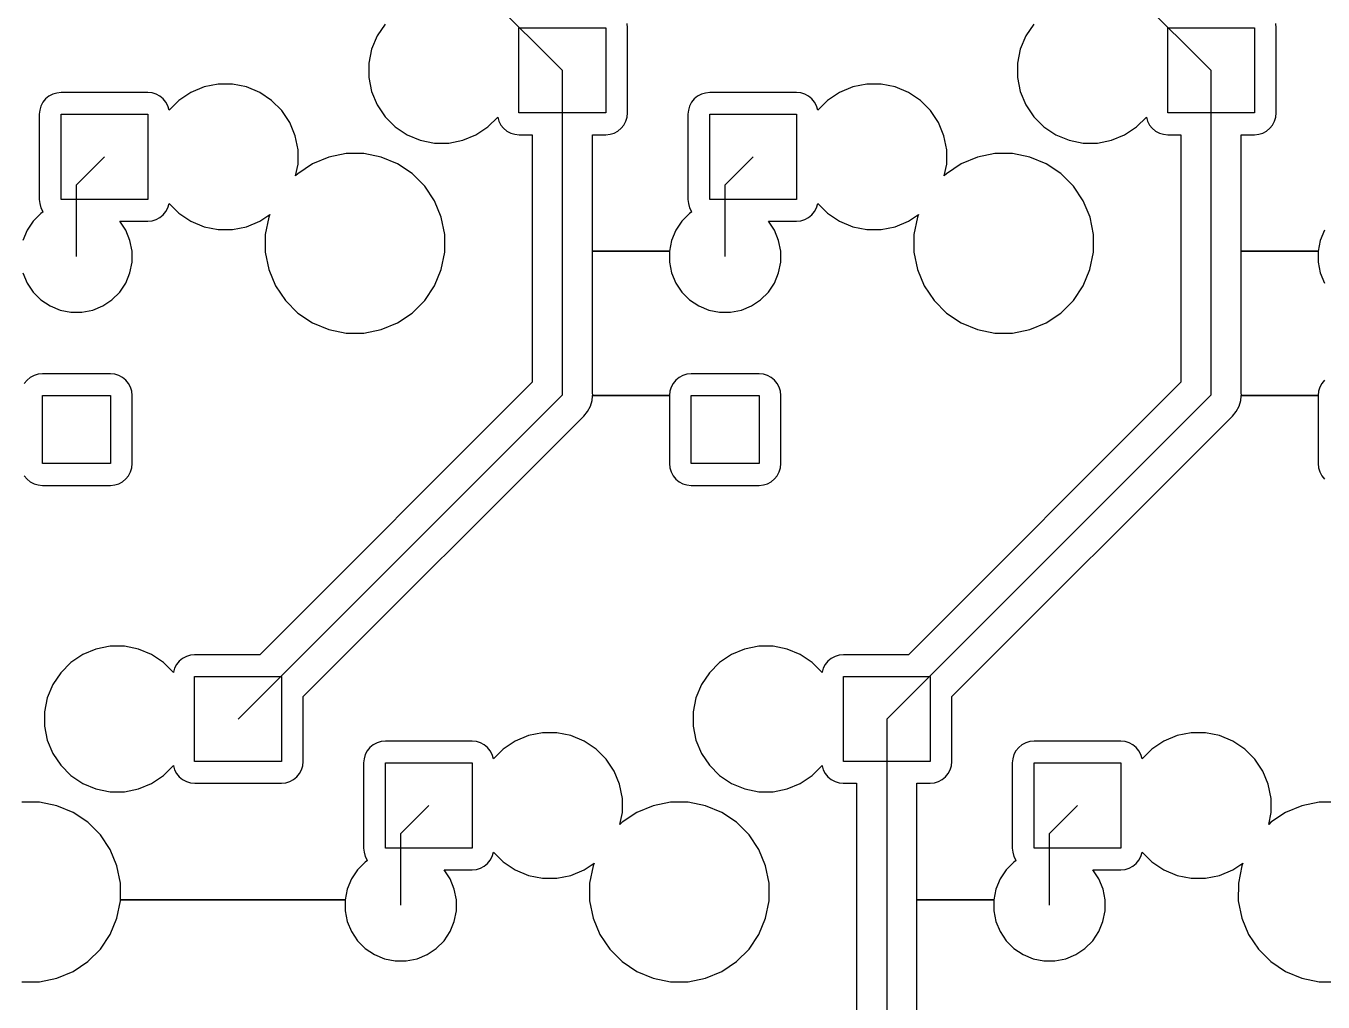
# Model space of a CAD drawing. Extents: x -29462 to 42578, y -23213 to 32194.
# Drawn here: x 19283 to 23516, y -19444 to -16259 of the extents above; entities that cross this region are included whole.
import ezdxf

# ---------------------------------------------------------------- set-up
doc = ezdxf.new("R2010")
doc.units = 0

msp = doc.modelspace()

# ---------------------------------------------------------------- linework, layer by layer
at = {"layer": 'Layer 1'}
for p, q in [((20504.3, -15874.8), (21033.466, -16403.966)), ((22620.9, -15874.8), (23150.066, -16403.966)), ((20454.9052, -16252.79307), (20428.9408, -16291.65507)), ((21246.2, -16265.1), (21244.84533, -16251.2711)), ((22571.5052, -16252.79307), (22545.5408, -16291.65507)), ((23362.8, -16265.1), (23361.44533, -16251.2711)), ((20428.9408, -16291.65507), (20411.0761, -16334.83507)), ((20891.9, -16542.9), (20891.9, -16265.1)), ((20891.9, -16265.1), (21175.3, -16265.1)), ((21175.3, -16265.1), (21175.3, -16542.9)), ((21246.19424, -16542.90576), (21246.2, -16265.1)), ((22545.5408, -16291.65507), (22527.6761, -16334.83507)), ((23008.6, -16542.9), (23008.6, -16265.1)), ((23008.6, -16265.1), (23291.9, -16265.1)), ((23291.9, -16265.1), (23291.9, -16542.9)), ((23362.79424, -16542.90576), (23362.8, -16265.1)), ((20411.0761, -16334.83507), (20401.96033, -16380.66797)), ((22527.6761, -16334.83507), (22518.56033, -16380.66797)), ((20401.96033, -16380.66797), (20401.9, -16427.4)), ((21033.4, -17462.3), (21033.4, -16404)), ((22518.56033, -16380.66797), (22518.6, -16427.4)), ((23150.1, -17462.3), (23150.1, -16404)), ((19864.3671, -16458.11577), (19821.2154, -16476.00867)), ((19910.2, -16449), (19864.3671, -16458.11577)), ((19956.93213, -16449.03203), (19910.2, -16449)), ((20002.76503, -16458.1478), (19956.93213, -16449.03203)), ((20045.94503, -16476.0407), (20002.76503, -16458.1478)), ((20401.9, -16427.4), (20411.01577, -16473.2329)), ((21981.0671, -16458.11577), (21937.9154, -16476.00867)), ((22026.9, -16449), (21981.0671, -16458.11577)), ((22073.63213, -16449.03203), (22026.9, -16449)), ((22119.46503, -16458.1478), (22073.63213, -16449.03203)), ((22162.64503, -16476.0407), (22119.46503, -16458.1478)), ((22518.6, -16427.4), (22527.71577, -16473.2329)), ((19347.3773, -16497.27154), (19338.54375, -16508.02424)), ((19358.1017, -16488.43799), (19347.3773, -16497.27154)), ((19370.3784, -16481.89044), (19358.1017, -16488.43799)), ((19383.6711, -16477.85467), (19370.3784, -16481.89044)), ((19397.5, -16476.5), (19383.6711, -16477.85467)), ((19680.781606, -16476.431975), (19397.5, -16476.5)), ((19694.610506, -16477.786645), (19680.781606, -16476.431975)), ((19707.931406, -16481.822415), (19694.610506, -16477.786645)), ((19720.179806, -16488.369965), (19707.931406, -16481.822415)), ((19730.932506, -16497.203515), (19720.179806, -16488.369965)), ((19739.737836, -16507.956215), (19730.932506, -16497.203515)), ((19782.3534, -16501.94487), (19750.3776, -16533.94887)), ((19821.2154, -16476.00867), (19782.3534, -16501.94487)), ((20084.77873, -16501.9769), (20045.94503, -16476.0407)), ((20117.82693, -16535.0251), (20084.77873, -16501.9769)), ((20411.01577, -16473.2329), (20428.88047, -16516.4129)), ((21463.9773, -16497.27154), (21455.14375, -16508.02424)), ((21474.7017, -16488.43799), (21463.9773, -16497.27154)), ((21486.9784, -16481.89044), (21474.7017, -16488.43799)), ((21500.2711, -16477.85467), (21486.9784, -16481.89044)), ((21514.1, -16476.5), (21500.2711, -16477.85467)), ((21797.481606, -16476.431975), (21514.1, -16476.5)), ((21811.310506, -16477.786645), (21797.481606, -16476.431975)), ((21824.631406, -16481.822415), (21811.310506, -16477.786645)), ((21836.879806, -16488.369965), (21824.631406, -16481.822415)), ((21847.632506, -16497.203515), (21836.879806, -16488.369965)), ((21856.437836, -16507.956215), (21847.632506, -16497.203515)), ((21899.0534, -16501.94487), (21867.0776, -16533.94887)), ((21937.9154, -16476.00867), (21899.0534, -16501.94487)), ((22201.47873, -16501.9769), (22162.64503, -16476.0407)), ((22234.52693, -16535.0251), (22201.47873, -16501.9769)), ((22527.71577, -16473.2329), (22545.58047, -16516.4129)), ((19326.60576, -16547.39424), (19326.6, -16825.1)), ((19327.96043, -16533.56534), (19326.60576, -16547.39424)), ((19331.9962, -16520.27264), (19327.96043, -16533.56534)), ((19338.54375, -16508.02424), (19331.9962, -16520.27264)), ((19397.5, -16825.1), (19397.5, -16547.3)), ((19397.5, -16547.3), (19680.8, -16547.3)), ((19680.8, -16547.3), (19680.8, -16825.1)), ((19746.285386, -16520.204615), (19739.737836, -16507.956215)), ((19750.321156, -16533.497315), (19746.285386, -16520.204615)), ((19750.3776, -16533.94887), (19750.321156, -16533.497315)), ((20143.79133, -16573.8871), (20117.82693, -16535.0251)), ((20428.88047, -16516.4129), (20454.84487, -16555.2749)), ((21175.3, -16542.9), (20891.9, -16542.9)), ((21244.83957, -16556.73466), (21246.19424, -16542.90576)), ((21444.56043, -16533.56534), (21443.20576, -16547.39424)), ((21443.20576, -16547.39424), (21443.3, -16825.1)), ((21448.5962, -16520.27264), (21444.56043, -16533.56534)), ((21455.14375, -16508.02424), (21448.5962, -16520.27264)), ((21514.1, -16825.1), (21514.1, -16547.3)), ((21514.1, -16547.3), (21797.5, -16547.3)), ((21797.5, -16547.3), (21797.5, -16825.1)), ((21862.985386, -16520.204615), (21856.437836, -16507.956215)), ((21867.021156, -16533.497315), (21862.985386, -16520.204615)), ((21867.0776, -16533.94887), (21867.021156, -16533.497315)), ((22260.49133, -16573.8871), (22234.52693, -16535.0251)), ((22545.58047, -16516.4129), (22571.54487, -16555.2749)), ((23291.9, -16542.9), (23008.6, -16542.9)), ((23361.43957, -16556.73466), (23362.79424, -16542.90576)), ((20161.68423, -16617.0671), (20143.79133, -16573.8871)), ((20454.84487, -16555.2749), (20487.89307, -16588.2949)), ((20487.89307, -16588.2949), (20526.75507, -16614.2593)), ((20751.5129, -16614.19133), (20790.3466, -16588.22693)), ((20790.3466, -16588.22693), (20822.3224, -16556.25113)), ((20822.3224, -16556.25113), (20822.378844, -16556.702685)), ((20822.378844, -16556.702685), (20826.414614, -16569.995385)), ((20826.414614, -16569.995385), (20832.962164, -16582.243785)), ((20832.962164, -16582.243785), (20841.767494, -16592.996485)), ((21225.4227, -16593.02846), (21234.25625, -16582.27576)), ((21234.25625, -16582.27576), (21240.8038, -16570.02736)), ((21240.8038, -16570.02736), (21244.83957, -16556.73466)), ((22278.38423, -16617.0671), (22260.49133, -16573.8871)), ((22571.54487, -16555.2749), (22604.59307, -16588.2949)), ((22604.59307, -16588.2949), (22643.45507, -16614.2593)), ((22868.2129, -16614.19133), (22907.0466, -16588.22693)), ((22907.0466, -16588.22693), (22939.0224, -16556.25113)), ((22939.0224, -16556.25113), (22939.078844, -16556.702685)), ((22939.078844, -16556.702685), (22943.114614, -16569.995385)), ((22943.114614, -16569.995385), (22949.662164, -16582.243785)), ((22949.662164, -16582.243785), (22958.467494, -16592.996485)), ((23342.0227, -16593.02846), (23350.85625, -16582.27576)), ((23350.85625, -16582.27576), (23357.4038, -16570.02736)), ((23357.4038, -16570.02736), (23361.43957, -16556.73466)), ((20170.8, -16662.9), (20161.68423, -16617.0671)), ((20526.75507, -16614.2593), (20569.90677, -16632.1522)), ((20569.90677, -16632.1522), (20615.73967, -16641.26797)), ((20662.5, -16641.2), (20708.3329, -16632.08423)), ((20708.3329, -16632.08423), (20751.5129, -16614.19133)), ((20841.767494, -16592.996485), (20852.520194, -16601.801815)), ((20852.520194, -16601.801815), (20864.768594, -16608.377585)), ((20864.768594, -16608.377585), (20878.089494, -16612.413355)), ((20878.089494, -16612.413355), (20891.918394, -16613.768025)), ((20891.918394, -16613.768025), (20935.3, -16613.8)), ((20935.3, -16613.8), (20935.3, -17421.6)), ((21131.9, -16993.9), (21131.9, -16613.8)), ((21131.9, -16613.8), (21175.3, -16613.8)), ((21175.3, -16613.8), (21189.1289, -16612.44533)), ((21189.1289, -16612.44533), (21202.4216, -16608.40956)), ((21202.4216, -16608.40956), (21214.6983, -16601.83379)), ((21214.6983, -16601.83379), (21225.4227, -16593.02846)), ((22287.5, -16662.9), (22278.38423, -16617.0671)), ((22643.45507, -16614.2593), (22686.60677, -16632.1522)), ((22686.60677, -16632.1522), (22732.43967, -16641.26797)), ((22779.2, -16641.2), (22825.0329, -16632.08423)), ((22825.0329, -16632.08423), (22868.2129, -16614.19133)), ((22958.467494, -16592.996485), (22969.220194, -16601.801815)), ((22969.220194, -16601.801815), (22981.468594, -16608.377585)), ((22981.468594, -16608.377585), (22994.789494, -16612.413355)), ((22994.789494, -16612.413355), (23008.618394, -16613.768025)), ((23008.618394, -16613.768025), (23051.9, -16613.8)), ((23051.9, -16613.8), (23051.9, -17421.6)), ((23248.6, -16993.9), (23248.6, -16613.8)), ((23248.6, -16613.8), (23291.9, -16613.8)), ((23291.9, -16613.8), (23305.7289, -16612.44533)), ((23305.7289, -16612.44533), (23319.0216, -16608.40956)), ((23319.0216, -16608.40956), (23331.2983, -16601.83379)), ((23331.2983, -16601.83379), (23342.0227, -16593.02846)), ((20170.84592, -16709.62314), (20170.8, -16662.9)), ((20328.1, -16675.7), (20271.5427, -16686.9607)), ((20385.7659, -16675.6377), (20328.1, -16675.7)), ((20442.3232, -16686.8984), (20385.7659, -16675.6377)), ((20615.73967, -16641.26797), (20662.5, -16641.2)), ((22287.44592, -16709.62314), (22287.5, -16662.9)), ((22444.7, -16675.7), (22388.1427, -16686.9607)), ((22502.4659, -16675.6377), (22444.7, -16675.7)), ((22559.0232, -16686.8984), (22502.4659, -16675.6377)), ((22732.43967, -16641.26797), (22779.2, -16641.2)), ((19447.6, -16777.4), (19539.0399, -16686.2423)), ((20163.16948, -16748.23114), (20170.84592, -16709.62314)), ((20218.2592, -16709.0305), (20170.3097, -16741.0627)), ((20271.5427, -16686.9607), (20218.2592, -16709.0305)), ((20495.6067, -16708.9682), (20442.3232, -16686.8984)), ((20543.5562, -16741.0004), (20495.6067, -16708.9682)), ((21564.3, -16777.4), (21655.7399, -16686.2423)), ((22279.76948, -16748.23114), (22287.44592, -16709.62314)), ((22334.8592, -16709.0305), (22286.9097, -16741.0627)), ((22388.1427, -16686.9607), (22334.8592, -16709.0305)), ((22612.3067, -16708.9682), (22559.0232, -16686.8984)), ((22660.2562, -16741.0004), (22612.3067, -16708.9682)), ((20170.3097, -16741.0627), (20163.16948, -16748.23114)), ((20584.3373, -16781.7815), (20543.5562, -16741.0004)), ((22286.9097, -16741.0627), (22279.76948, -16748.23114)), ((22701.0373, -16781.7815), (22660.2562, -16741.0004)), ((19447.6, -17011.6), (19447.6, -16777.4)), ((20616.3695, -16829.7592), (20584.3373, -16781.7815)), ((21564.3, -17011.6), (21564.3, -16777.4)), ((22733.0695, -16829.7592), (22701.0373, -16781.7815)), ((19326.6, -16825.1), (19327.95467, -16838.9289)), ((19327.95467, -16838.9289), (19331.99044, -16852.2216)), ((19680.8, -16825.1), (19397.5, -16825.1)), ((19746.30378, -16852.22736), (19750.33955, -16838.93466)), ((19750.33955, -16838.93466), (19750.395994, -16838.483105)), ((19750.395994, -16838.483105), (19782.371794, -16870.458905)), ((20638.4393, -16883.0145), (20616.3695, -16829.7592)), ((21443.3, -16825.1), (21444.65467, -16838.9289)), ((21444.65467, -16838.9289), (21448.69044, -16852.2216)), ((21797.5, -16825.1), (21514.1, -16825.1)), ((21863.00378, -16852.22736), (21867.03955, -16838.93466)), ((21867.03955, -16838.93466), (21867.095994, -16838.483105)), ((21867.095994, -16838.483105), (21899.071794, -16870.458905)), ((22755.1393, -16883.0145), (22733.0695, -16829.7592)), ((19332.018665, -16870.65066), (19306.731565, -16895.96596)), ((19331.99044, -16852.2216), (19338.53799, -16864.47)), ((19339.497545, -16865.65533), (19332.018665, -16870.65066)), ((19338.53799, -16864.47), (19339.497545, -16865.65533)), ((19707.9498, -16890.60956), (19720.1982, -16884.03379)), ((19720.1982, -16884.03379), (19730.9509, -16875.22846)), ((19730.9509, -16875.22846), (19739.75623, -16864.47576)), ((19739.75623, -16864.47576), (19746.30378, -16852.22736)), ((19782.371794, -16870.458905), (19821.233794, -16896.423305)), ((20046.0129, -16896.49133), (20079.0329, -16874.42153)), ((20075.44868, -16883.08575), (20064.18798, -16939.67125)), ((20079.0329, -16874.42153), (20075.44868, -16883.08575)), ((20649.7, -16939.6), (20638.4393, -16883.0145)), ((21448.718665, -16870.65066), (21423.431565, -16895.96596)), ((21448.69044, -16852.2216), (21455.23799, -16864.47)), ((21456.197545, -16865.65533), (21448.718665, -16870.65066)), ((21455.23799, -16864.47), (21456.197545, -16865.65533)), ((21824.6498, -16890.60956), (21836.8982, -16884.03379)), ((21836.8982, -16884.03379), (21847.6509, -16875.22846)), ((21847.6509, -16875.22846), (21856.45623, -16864.47576)), ((21856.45623, -16864.47576), (21863.00378, -16852.22736)), ((21899.071794, -16870.458905), (21937.933794, -16896.423305)), ((22162.6129, -16896.49133), (22195.6329, -16874.42153)), ((22192.04868, -16883.08575), (22180.78798, -16939.67125)), ((22195.6329, -16874.42153), (22192.04868, -16883.08575)), ((22766.4, -16939.6), (22755.1393, -16883.0145)), ((19286.834865, -16925.71216), (19273.147065, -16958.76036)), ((19306.731565, -16895.96596), (19286.834865, -16925.71216)), ((19588.97292, -16896.0254), (19680.8, -16896)), ((19608.84132, -16925.7434), (19588.97292, -16896.0254)), ((19622.52912, -16958.7916), (19608.84132, -16925.7434)), ((19680.8, -16896), (19694.6289, -16894.64533)), ((19694.6289, -16894.64533), (19707.9498, -16890.60956)), ((19821.233794, -16896.423305), (19864.385494, -16914.316205)), ((19864.385494, -16914.316205), (19910.218394, -16923.431975)), ((19910.218394, -16923.431975), (19957, -16923.5)), ((19957, -16923.5), (20002.8329, -16914.38423)), ((20002.8329, -16914.38423), (20046.0129, -16896.49133)), ((21403.534865, -16925.71216), (21389.847065, -16958.76036)), ((21423.431565, -16895.96596), (21403.534865, -16925.71216)), ((21705.57292, -16896.0254), (21797.5, -16896)), ((21725.44132, -16925.7434), (21705.57292, -16896.0254)), ((21739.12912, -16958.7916), (21725.44132, -16925.7434)), ((21797.5, -16896), (21811.3289, -16894.64533)), ((21811.3289, -16894.64533), (21824.6498, -16890.60956)), ((21937.933794, -16896.423305), (21981.085494, -16914.316205)), ((21981.085494, -16914.316205), (22026.918394, -16923.431975)), ((22026.918394, -16923.431975), (22073.6, -16923.5)), ((22073.6, -16923.5), (22119.4329, -16914.38423)), ((22119.4329, -16914.38423), (22162.6129, -16896.49133)), ((23520.134865, -16925.71216), (23506.447065, -16958.76036)), ((19629.5, -16993.9), (19622.52912, -16958.7916)), ((20064.18798, -16939.67125), (20064.1, -16997.3)), ((20649.7341, -16997.266), (20649.7, -16939.6)), ((21389.847065, -16958.76036), (21382.847955, -16993.86876)), ((21746.1, -16993.9), (21739.12912, -16958.7916)), ((22180.78798, -16939.67125), (22180.8, -16997.3)), ((22766.3341, -16997.266), (22766.4, -16939.6)), ((23506.447065, -16958.76036), (23499.447955, -16993.86876)), ((19629.47348, -17029.72662), (19629.5, -16993.9)), ((20064.1, -16997.3), (20075.3607, -17053.8573)), ((20638.4734, -17053.8233), (20649.7341, -16997.266)), ((21382.847955, -16993.86876), (21131.9, -16993.9)), ((21131.902445, -17457.48), (21131.9, -16993.9)), ((21131.9, -16993.9), (21382.8, -16993.9)), ((21382.8, -16993.9), (21382.8, -17029.7)), ((21746.17348, -17029.72662), (21746.1, -16993.9)), ((22180.8, -16997.3), (22192.0607, -17053.8573)), ((22755.0734, -17053.8233), (22766.3341, -16997.266)), ((23499.447955, -16993.86876), (23248.6, -16993.9)), ((23248.602445, -17457.48), (23248.6, -16993.9)), ((23248.6, -16993.9), (23499.5, -16993.9)), ((23499.5, -16993.9), (23499.5, -17029.7)), ((19622.5026, -17064.83502), (19629.47348, -17029.72662)), ((20075.3607, -17053.8573), (20097.4305, -17107.1408)), ((20616.4036, -17107.1068), (20638.4734, -17053.8233)), ((21382.8, -17029.7), (21389.79911, -17064.8084)), ((21739.2026, -17064.83502), (21746.17348, -17029.72662)), ((22192.0607, -17053.8573), (22214.1305, -17107.1408)), ((22733.0036, -17107.1068), (22755.0734, -17053.8233)), ((23499.5, -17029.7), (23506.49911, -17064.8084)), ((19273.09911, -17064.8084), (19286.78691, -17097.8566)), ((19286.78691, -17097.8566), (19306.68361, -17127.6028)), ((19588.9181, -17127.62942), (19608.8148, -17097.88322)), ((19608.8148, -17097.88322), (19622.5026, -17064.83502)), ((21389.79911, -17064.8084), (21403.48691, -17097.8566)), ((21403.48691, -17097.8566), (21423.38361, -17127.6028)), ((21705.6181, -17127.62942), (21725.5148, -17097.88322)), ((21725.5148, -17097.88322), (21739.2026, -17064.83502)), ((23506.49911, -17064.8084), (23520.18691, -17097.8566)), ((19306.68361, -17127.6028), (19331.97071, -17152.9181)), ((19563.631, -17152.94472), (19588.9181, -17127.62942)), ((20097.4305, -17107.1408), (20129.4627, -17155.1185)), ((20584.3714, -17155.0845), (20616.4036, -17107.1068)), ((21423.38361, -17127.6028), (21448.67071, -17152.9181)), ((21680.331, -17152.94472), (21705.6181, -17127.62942)), ((22214.1305, -17107.1408), (22246.1627, -17155.1185)), ((22700.9714, -17155.0845), (22733.0036, -17107.1068)), ((19331.97071, -17152.9181), (19361.71691, -17172.7865)), ((19361.71691, -17172.7865), (19394.79331, -17186.5025)), ((19500.8084, -17186.52912), (19533.8848, -17172.81312)), ((19533.8848, -17172.81312), (19563.631, -17152.94472)), ((20129.4627, -17155.1185), (20170.2438, -17195.8714)), ((20543.5903, -17195.8374), (20584.3714, -17155.0845)), ((21448.67071, -17152.9181), (21478.41691, -17172.7865)), ((21478.41691, -17172.7865), (21511.49331, -17186.5025)), ((21617.5084, -17186.52912), (21650.5848, -17172.81312)), ((21650.5848, -17172.81312), (21680.331, -17152.94472)), ((22246.1627, -17155.1185), (22286.9438, -17195.8714)), ((22660.1903, -17195.8374), (22700.9714, -17155.0845)), ((19394.79331, -17186.5025), (19429.87351, -17193.47338)), ((19429.87351, -17193.47338), (19465.7, -17193.5)), ((19465.7, -17193.5), (19500.8084, -17186.52912)), ((20170.2438, -17195.8714), (20218.1933, -17227.9318)), ((20495.6408, -17227.8978), (20543.5903, -17195.8374)), ((21511.49331, -17186.5025), (21546.57351, -17193.47338)), ((21546.57351, -17193.47338), (21582.4, -17193.5)), ((21582.4, -17193.5), (21617.5084, -17186.52912)), ((22286.9438, -17195.8714), (22334.8933, -17227.9318)), ((22612.2408, -17227.8978), (22660.1903, -17195.8374)), ((20218.1933, -17227.9318), (20271.4768, -17250.0016)), ((20271.4768, -17250.0016), (20328.0341, -17261.234)), ((20328.0341, -17261.234), (20385.8, -17261.2)), ((20385.8, -17261.2), (20442.3573, -17249.9676)), ((20442.3573, -17249.9676), (20495.6408, -17227.8978)), ((22334.8933, -17227.9318), (22388.1768, -17250.0016)), ((22388.1768, -17250.0016), (22444.7341, -17261.234)), ((22444.7341, -17261.234), (22502.4, -17261.2)), ((22502.4, -17261.2), (22558.9573, -17249.9676)), ((22558.9573, -17249.9676), (22612.2408, -17227.8978)), ((19322.8711, -17395.55467), (19309.5784, -17399.59044)), ((19336.7, -17394.2), (19322.8711, -17395.55467)), ((19558.87756, -17394.20576), (19336.7, -17394.2)), ((19572.73466, -17395.56043), (19558.87756, -17394.20576)), ((19586.02736, -17399.5962), (19572.73466, -17395.56043)), ((21439.5711, -17395.55467), (21426.2784, -17399.59044)), ((21453.4, -17394.2), (21439.5711, -17395.55467)), ((21675.57756, -17394.20576), (21453.4, -17394.2)), ((21689.43466, -17395.56043), (21675.57756, -17394.20576)), ((21702.72736, -17399.5962), (21689.43466, -17395.56043)), ((19286.5773, -17414.97154), (19277.77197, -17425.69594)), ((19297.33, -17406.13799), (19286.5773, -17414.97154)), ((19309.5784, -17399.59044), (19297.33, -17406.13799)), ((19598.27576, -17406.14375), (19586.02736, -17399.5962)), ((19609.02846, -17414.9773), (19598.27576, -17406.14375)), ((19617.83379, -17425.7017), (19609.02846, -17414.9773)), ((19624.38134, -17437.9784), (19617.83379, -17425.7017)), ((20935.3, -17421.6), (20046.018, -18310.882)), ((21394.47197, -17425.69594), (21387.92442, -17437.97264)), ((21403.2773, -17414.97154), (21394.47197, -17425.69594)), ((21414.03, -17406.13799), (21403.2773, -17414.97154)), ((21426.2784, -17399.59044), (21414.03, -17406.13799)), ((21714.97576, -17406.14375), (21702.72736, -17399.5962)), ((21725.72846, -17414.9773), (21714.97576, -17406.14375)), ((21734.53379, -17425.7017), (21725.72846, -17414.9773)), ((21741.08134, -17437.9784), (21734.53379, -17425.7017)), ((23051.9, -17421.6), (22162.618, -18310.882)), ((23511.07197, -17425.69594), (23504.52442, -17437.97264)), ((23519.8773, -17414.97154), (23511.07197, -17425.69594)), ((19336.7, -17687.4), (19336.7, -17465.1)), ((19336.7, -17465.1), (19558.9, -17465.1)), ((19558.9, -17465.1), (19558.9, -17687.4)), ((19628.41711, -17451.2711), (19624.38134, -17437.9784)), ((19629.8, -17465.1), (19628.41711, -17451.2711)), ((19629.82244, -17687.30576), (19629.8, -17465.1)), ((19975.1, -18520.7), (21033.43, -17462.37)), ((21130.47846, -17481.66148), (21131.91779, -17467.21168)), ((21131.9, -17467.2), (21132.097555, -17465.13978)), ((21131.91779, -17467.21168), (21131.9, -17467.2)), ((21132.382222, -17462.306), (21131.902445, -17457.48)), ((21132.097555, -17465.13978), (21382.5, -17465.1)), ((21132.1, -17465.1), (21132.382222, -17462.306)), ((21382.50576, -17465.09424), (21132.1, -17465.1)), ((21382.5, -17465.1), (21382.5, -17687.4)), ((21383.88865, -17451.26534), (21382.50576, -17465.09424)), ((21387.92442, -17437.97264), (21383.88865, -17451.26534)), ((21453.4, -17687.4), (21453.4, -17465.1)), ((21453.4, -17465.1), (21675.6, -17465.1)), ((21675.6, -17465.1), (21675.6, -17687.4)), ((21745.11711, -17451.2711), (21741.08134, -17437.9784)), ((21746.5, -17465.1), (21745.11711, -17451.2711)), ((21746.52244, -17687.30576), (21746.5, -17465.1)), ((22091.8, -18520.7), (23150.13, -17462.37)), ((23247.17846, -17481.66148), (23248.61779, -17467.21168)), ((23248.6, -17467.2), (23248.797555, -17465.13978)), ((23248.61779, -17467.21168), (23248.6, -17467.2)), ((23249.082222, -17462.306), (23248.602445, -17457.48)), ((23248.797555, -17465.13978), (23499.1, -17465.1)), ((23248.8, -17465.1), (23249.082222, -17462.306)), ((23499.10576, -17465.09424), (23248.8, -17465.1)), ((23499.1, -17465.1), (23499.1, -17687.4)), ((23500.48865, -17451.26534), (23499.10576, -17465.09424)), ((23504.52442, -17437.97264), (23500.48865, -17451.26534)), ((21103.44155, -17532.23578), (21115.71825, -17517.27798)), ((21115.71825, -17517.27798), (21124.86224, -17500.17528)), ((21124.86224, -17500.17528), (21130.47846, -17481.66148)), ((23220.14155, -17532.23578), (23232.41825, -17517.27798)), ((23232.41825, -17517.27798), (23241.56224, -17500.17528)), ((23241.56224, -17500.17528), (23247.17846, -17481.66148)), ((20187.8, -18447.2), (21099.688, -17535.312)), ((21099.688, -17535.312), (21103.44155, -17532.23578)), ((22304.5, -18447.2), (23216.388, -17535.312)), ((23216.388, -17535.312), (23220.14155, -17532.23578)), ((19558.9, -17687.4), (19336.7, -17687.4)), ((19628.43955, -17701.13466), (19629.82244, -17687.30576)), ((21382.5, -17687.4), (21383.88289, -17701.2289)), ((21675.6, -17687.4), (21453.4, -17687.4)), ((21745.13955, -17701.13466), (21746.52244, -17687.30576)), ((23499.1, -17687.4), (23500.48289, -17701.2289)), ((19277.76621, -17726.7983), (19286.57154, -17737.5227)), ((19609.0509, -17737.42846), (19617.85623, -17726.70406)), ((19617.85623, -17726.70406), (19624.40378, -17714.42736)), ((19624.40378, -17714.42736), (19628.43955, -17701.13466)), ((21383.88289, -17701.2289), (21387.91866, -17714.5216)), ((21387.91866, -17714.5216), (21394.46621, -17726.7983)), ((21394.46621, -17726.7983), (21403.27154, -17737.5227)), ((21725.7509, -17737.42846), (21734.55623, -17726.70406)), ((21734.55623, -17726.70406), (21741.10378, -17714.42736)), ((21741.10378, -17714.42736), (21745.13955, -17701.13466)), ((23500.48289, -17701.2289), (23504.51866, -17714.5216)), ((23504.51866, -17714.5216), (23511.06621, -17726.7983)), ((23511.06621, -17726.7983), (23519.87154, -17737.5227)), ((19286.57154, -17737.5227), (19297.32424, -17746.35625)), ((19297.32424, -17746.35625), (19309.57264, -17752.9038)), ((19309.57264, -17752.9038), (19322.86534, -17756.93957)), ((19322.86534, -17756.93957), (19336.69424, -17758.29424)), ((19336.69424, -17758.29424), (19558.9, -17758.2)), ((19558.9, -17758.2), (19572.7571, -17756.84533)), ((19572.7571, -17756.84533), (19586.0498, -17752.80956)), ((19586.0498, -17752.80956), (19598.2982, -17746.26201)), ((19598.2982, -17746.26201), (19609.0509, -17737.42846)), ((21403.27154, -17737.5227), (21414.02424, -17746.35625)), ((21414.02424, -17746.35625), (21426.27264, -17752.9038)), ((21426.27264, -17752.9038), (21439.56534, -17756.93957)), ((21439.56534, -17756.93957), (21453.39424, -17758.29424)), ((21453.39424, -17758.29424), (21675.6, -17758.2)), ((21675.6, -17758.2), (21689.4571, -17756.84533)), ((21689.4571, -17756.84533), (21702.7498, -17752.80956)), ((21702.7498, -17752.80956), (21714.9982, -17746.26201)), ((21714.9982, -17746.26201), (21725.7509, -17737.42846)), ((19557.4, -18283.5), (19511.5671, -18292.61577)), ((19604.181606, -18283.468025), (19557.4, -18283.5)), ((19650.014506, -18292.583795), (19604.181606, -18283.468025)), ((21674.1, -18283.5), (21628.2671, -18292.61577)), ((21720.881606, -18283.468025), (21674.1, -18283.5)), ((21766.714506, -18292.583795), (21720.881606, -18283.468025)), ((19468.4154, -18310.50867), (19429.5534, -18336.44487)), ((19511.5671, -18292.61577), (19468.4154, -18310.50867)), ((19693.194506, -18310.476695), (19650.014506, -18292.583795)), ((19732.028206, -18336.412895), (19693.194506, -18310.476695)), ((19794.2018, -18322.83799), (19783.4491, -18331.67154)), ((19806.4502, -18316.29044), (19794.2018, -18322.83799)), ((19819.7711, -18312.25467), (19806.4502, -18316.29044)), ((19833.6, -18310.9), (19819.7711, -18312.25467)), ((20046.018, -18310.882), (19833.6, -18310.9)), ((21585.1154, -18310.50867), (21546.2534, -18336.44487)), ((21628.2671, -18292.61577), (21585.1154, -18310.50867)), ((21809.894506, -18310.476695), (21766.714506, -18292.583795)), ((21848.728206, -18336.412895), (21809.894506, -18310.476695)), ((21910.9018, -18322.83799), (21900.1491, -18331.67154)), ((21923.1502, -18316.29044), (21910.9018, -18322.83799)), ((21936.4711, -18312.25467), (21923.1502, -18316.29044)), ((21950.3, -18310.9), (21936.4711, -18312.25467)), ((22162.618, -18310.882), (21950.3, -18310.9)), ((19429.5534, -18336.44487), (19396.5052, -18369.49307)), ((19764.004006, -18368.416895), (19732.028206, -18336.412895)), ((19764.06045, -18367.96534), (19764.004006, -18368.416895)), ((19768.09622, -18354.67264), (19764.06045, -18367.96534)), ((19774.64377, -18342.42424), (19768.09622, -18354.67264)), ((19783.4491, -18331.67154), (19774.64377, -18342.42424)), ((21546.2534, -18336.44487), (21513.2052, -18369.49307)), ((21880.704006, -18368.416895), (21848.728206, -18336.412895)), ((21880.76045, -18367.96534), (21880.704006, -18368.416895)), ((21884.79622, -18354.67264), (21880.76045, -18367.96534)), ((21891.34377, -18342.42424), (21884.79622, -18354.67264)), ((21900.1491, -18331.67154), (21891.34377, -18342.42424)), ((19370.5408, -18408.35507), (19352.6761, -18451.53507)), ((19396.5052, -18369.49307), (19370.5408, -18408.35507)), ((19833.6, -18659.6), (19833.6, -18381.8)), ((19833.6, -18381.8), (20116.9, -18381.8)), ((20116.9, -18381.8), (20116.9, -18659.6)), ((21487.2408, -18408.35507), (21469.3761, -18451.53507)), ((21513.2052, -18369.49307), (21487.2408, -18408.35507)), ((21950.3, -18659.6), (21950.3, -18381.8)), ((21950.3, -18381.8), (22233.6, -18381.8)), ((22233.6, -18381.8), (22233.6, -18659.6)), ((19352.6761, -18451.53507), (19343.56033, -18497.36797)), ((20187.79424, -18659.60576), (20187.8, -18447.2)), ((21469.3761, -18451.53507), (21460.26033, -18497.36797)), ((22304.49424, -18659.60576), (22304.5, -18447.2)), ((19343.56033, -18497.36797), (19343.6, -18544)), ((21460.26033, -18497.36797), (21460.3, -18544)), ((22091.8, -18520.7), (22091.8, -19843.4)), ((19343.6, -18544), (19352.71577, -18589.8329)), ((20922.7671, -18574.81577), (20879.6154, -18592.70867)), ((20968.6, -18565.7), (20922.7671, -18574.81577)), ((21015.33213, -18565.73203), (20968.6, -18565.7)), ((21061.16503, -18574.8478), (21015.33213, -18565.73203)), ((21104.34503, -18592.7407), (21061.16503, -18574.8478)), ((21460.3, -18544), (21469.41577, -18589.8329)), ((23039.3671, -18574.81577), (22996.2154, -18592.70867)), ((23085.2, -18565.7), (23039.3671, -18574.81577)), ((23131.93213, -18565.73203), (23085.2, -18565.7)), ((23177.76503, -18574.8478), (23131.93213, -18565.73203)), ((23220.94503, -18592.7407), (23177.76503, -18574.8478)), ((19352.71577, -18589.8329), (19370.58047, -18633.0129)), ((20405.6773, -18613.87154), (20396.84375, -18624.62424)), ((20416.4017, -18605.03799), (20405.6773, -18613.87154)), ((20428.6784, -18598.49044), (20416.4017, -18605.03799)), ((20441.9711, -18594.45467), (20428.6784, -18598.49044)), ((20455.8, -18593.1), (20441.9711, -18594.45467)), ((20739.181606, -18593.131975), (20455.8, -18593.1)), ((20753.010506, -18594.486645), (20739.181606, -18593.131975)), ((20766.331406, -18598.522415), (20753.010506, -18594.486645)), ((20778.579806, -18605.069965), (20766.331406, -18598.522415)), ((20789.332506, -18613.903515), (20778.579806, -18605.069965)), ((20798.137836, -18624.656215), (20789.332506, -18613.903515)), ((20840.7534, -18618.64487), (20808.7776, -18650.64887)), ((20879.6154, -18592.70867), (20840.7534, -18618.64487)), ((21143.17873, -18618.6769), (21104.34503, -18592.7407)), ((21176.22693, -18651.7251), (21143.17873, -18618.6769)), ((21469.41577, -18589.8329), (21487.28047, -18633.0129)), ((22522.3773, -18613.87154), (22513.54375, -18624.62424)), ((22533.1017, -18605.03799), (22522.3773, -18613.87154)), ((22545.3784, -18598.49044), (22533.1017, -18605.03799)), ((22558.6711, -18594.45467), (22545.3784, -18598.49044)), ((22572.5, -18593.1), (22558.6711, -18594.45467)), ((22855.781606, -18593.131975), (22572.5, -18593.1)), ((22869.610506, -18594.486645), (22855.781606, -18593.131975)), ((22882.931406, -18598.522415), (22869.610506, -18594.486645)), ((22895.179806, -18605.069965), (22882.931406, -18598.522415)), ((22905.932506, -18613.903515), (22895.179806, -18605.069965)), ((22914.737836, -18624.656215), (22905.932506, -18613.903515)), ((22957.3534, -18618.64487), (22925.3776, -18650.64887)), ((22996.2154, -18592.70867), (22957.3534, -18618.64487)), ((23259.77873, -18618.6769), (23220.94503, -18592.7407)), ((23292.82693, -18651.7251), (23259.77873, -18618.6769)), ((19370.58047, -18633.0129), (19396.54487, -18671.8749)), ((20116.9, -18659.6), (19833.6, -18659.6)), ((20186.43957, -18673.43466), (20187.79424, -18659.60576)), ((20384.90576, -18663.99424), (20384.9, -18941.8)), ((20386.26043, -18650.16534), (20384.90576, -18663.99424)), ((20390.2962, -18636.87264), (20386.26043, -18650.16534)), ((20396.84375, -18624.62424), (20390.2962, -18636.87264)), ((20455.8, -18941.8), (20455.8, -18664)), ((20455.8, -18664), (20739.1, -18664)), ((20739.1, -18664), (20739.1, -18941.8)), ((20804.685386, -18636.904615), (20798.137836, -18624.656215)), ((20808.721156, -18650.197315), (20804.685386, -18636.904615)), ((20808.7776, -18650.64887), (20808.721156, -18650.197315)), ((21202.19133, -18690.5871), (21176.22693, -18651.7251)), ((21487.28047, -18633.0129), (21513.24487, -18671.8749)), ((22233.6, -18659.6), (21950.3, -18659.6)), ((22303.13957, -18673.43466), (22304.49424, -18659.60576)), ((22501.60576, -18663.99424), (22501.6, -18941.8)), ((22502.96043, -18650.16534), (22501.60576, -18663.99424)), ((22506.9962, -18636.87264), (22502.96043, -18650.16534)), ((22513.54375, -18624.62424), (22506.9962, -18636.87264)), ((22572.5, -18941.8), (22572.5, -18664)), ((22572.5, -18664), (22855.8, -18664)), ((22855.8, -18664), (22855.8, -18941.8)), ((22921.285386, -18636.904615), (22914.737836, -18624.656215)), ((22925.321156, -18650.197315), (22921.285386, -18636.904615)), ((22925.3776, -18650.64887), (22925.321156, -18650.197315)), ((23318.79133, -18690.5871), (23292.82693, -18651.7251)), ((19396.54487, -18671.8749), (19429.59307, -18704.8949)), ((19429.59307, -18704.8949), (19468.45507, -18730.8593)), ((19693.2129, -18730.89133), (19732.0466, -18704.92693)), ((19732.0466, -18704.92693), (19764.0224, -18672.95113)), ((19764.0224, -18672.95113), (19764.078844, -18673.402685)), ((19764.078844, -18673.402685), (19768.114614, -18686.695385)), ((19768.114614, -18686.695385), (19774.662164, -18698.943785)), ((19774.662164, -18698.943785), (19783.467494, -18709.696485)), ((20167.0227, -18709.72846), (20175.85625, -18698.97576)), ((20175.85625, -18698.97576), (20182.4038, -18686.72736)), ((20182.4038, -18686.72736), (20186.43957, -18673.43466)), ((21220.08423, -18733.7671), (21202.19133, -18690.5871)), ((21513.24487, -18671.8749), (21546.29307, -18704.8949)), ((21546.29307, -18704.8949), (21585.15507, -18730.8593)), ((21809.8129, -18730.89133), (21848.6466, -18704.92693)), ((21848.6466, -18704.92693), (21880.6224, -18672.95113)), ((21880.6224, -18672.95113), (21880.678844, -18673.402685)), ((21880.678844, -18673.402685), (21884.714614, -18686.695385)), ((21884.714614, -18686.695385), (21891.262164, -18698.943785)), ((21891.262164, -18698.943785), (21900.067494, -18709.696485)), ((22283.7227, -18709.72846), (22292.55625, -18698.97576)), ((22292.55625, -18698.97576), (22299.1038, -18686.72736)), ((22299.1038, -18686.72736), (22303.13957, -18673.43466)), ((23336.68423, -18733.7671), (23318.79133, -18690.5871)), ((19468.45507, -18730.8593), (19511.60677, -18748.7522)), ((19511.60677, -18748.7522), (19557.43967, -18757.86797)), ((19604.2, -18757.9), (19650.0329, -18748.78423)), ((19650.0329, -18748.78423), (19693.2129, -18730.89133)), ((19783.467494, -18709.696485), (19794.220194, -18718.501815)), ((19794.220194, -18718.501815), (19806.468594, -18725.077585)), ((19806.468594, -18725.077585), (19819.789494, -18729.113355)), ((19819.789494, -18729.113355), (19833.618394, -18730.468025)), ((19833.618394, -18730.468025), (20116.9, -18730.5)), ((20116.9, -18730.5), (20130.7289, -18729.14533)), ((20130.7289, -18729.14533), (20144.0216, -18725.10956)), ((20144.0216, -18725.10956), (20156.2983, -18718.53379)), ((20156.2983, -18718.53379), (20167.0227, -18709.72846)), ((21229.2, -18779.6), (21220.08423, -18733.7671)), ((21585.15507, -18730.8593), (21628.30677, -18748.7522)), ((21628.30677, -18748.7522), (21674.13967, -18757.86797)), ((21720.8, -18757.9), (21766.6329, -18748.78423)), ((21766.6329, -18748.78423), (21809.8129, -18730.89133)), ((21900.067494, -18709.696485), (21910.820194, -18718.501815)), ((21910.820194, -18718.501815), (21923.068594, -18725.077585)), ((21923.068594, -18725.077585), (21936.389494, -18729.113355)), ((21936.389494, -18729.113355), (21950.218394, -18730.468025)), ((21950.218394, -18730.468025), (21993.6, -18730.5)), ((21993.6, -18730.5), (21993.6, -19838.8)), ((22190.3, -19110.6), (22190.3, -18730.5)), ((22190.3, -18730.5), (22233.6, -18730.5)), ((22233.6, -18730.5), (22247.4289, -18729.14533)), ((22247.4289, -18729.14533), (22260.7216, -18725.10956)), ((22260.7216, -18725.10956), (22272.9983, -18718.53379)), ((22272.9983, -18718.53379), (22283.7227, -18709.72846)), ((23345.8, -18779.6), (23336.68423, -18733.7671)), ((19327.4659, -18792.3377), (19269.8, -18792.3)), ((19557.43967, -18757.86797), (19604.2, -18757.9)), ((21229.14592, -18826.22314), (21229.2, -18779.6)), ((21386.4, -18792.3), (21329.8427, -18803.5607)), ((21444.0659, -18792.3377), (21386.4, -18792.3)), ((21674.13967, -18757.86797), (21720.8, -18757.9)), ((23345.84592, -18826.22314), (23345.8, -18779.6)), ((23503.1, -18792.3), (23446.5427, -18803.5607)), ((23560.7659, -18792.3377), (23503.1, -18792.3)), ((19384.0232, -18803.5984), (19327.4659, -18792.3377)), ((19437.3067, -18825.6682), (19384.0232, -18803.5984)), ((19485.2562, -18857.7004), (19437.3067, -18825.6682)), ((20506, -18894), (20597.4399, -18802.8423)), ((21221.46948, -18864.83114), (21229.14592, -18826.22314)), ((21276.5592, -18825.6305), (21228.6097, -18857.6627)), ((21329.8427, -18803.5607), (21276.5592, -18825.6305)), ((21500.6232, -18803.5984), (21444.0659, -18792.3377)), ((21553.9067, -18825.6682), (21500.6232, -18803.5984)), ((21601.8562, -18857.7004), (21553.9067, -18825.6682)), ((22622.6, -18894), (22714.0399, -18802.8423)), ((23338.16948, -18864.83114), (23345.84592, -18826.22314)), ((23393.2592, -18825.6305), (23345.3097, -18857.6627)), ((23446.5427, -18803.5607), (23393.2592, -18825.6305)), ((19526.0373, -18898.4815), (19485.2562, -18857.7004)), ((21228.6097, -18857.6627), (21221.46948, -18864.83114)), ((21642.6373, -18898.4815), (21601.8562, -18857.7004)), ((23345.3097, -18857.6627), (23338.16948, -18864.83114)), ((19558.0695, -18946.4592), (19526.0373, -18898.4815)), ((20506, -19128.3), (20506, -18894)), ((21674.6695, -18946.4592), (21642.6373, -18898.4815)), ((22622.6, -19128.3), (22622.6, -18894)), ((19580.1393, -18999.7145), (19558.0695, -18946.4592)), ((20384.9, -18941.8), (20386.25467, -18955.6289)), ((20386.25467, -18955.6289), (20390.29044, -18968.9216)), ((20739.1, -18941.8), (20455.8, -18941.8)), ((20804.60378, -18968.92736), (20808.63955, -18955.63466)), ((20808.63955, -18955.63466), (20808.695994, -18955.183105)), ((20808.695994, -18955.183105), (20840.671794, -18987.158905)), ((21696.7393, -18999.7145), (21674.6695, -18946.4592)), ((22501.6, -18941.8), (22502.95467, -18955.6289)), ((22502.95467, -18955.6289), (22506.99044, -18968.9216)), ((22855.8, -18941.8), (22572.5, -18941.8)), ((22921.30378, -18968.92736), (22925.33955, -18955.63466)), ((22925.33955, -18955.63466), (22925.395994, -18955.183105)), ((22925.395994, -18955.183105), (22957.371794, -18987.158905)), ((19591.4, -19056.3), (19580.1393, -18999.7145)), ((20390.318665, -18987.35066), (20365.031565, -19012.66596)), ((20390.29044, -18968.9216), (20396.83799, -18981.17)), ((20397.797545, -18982.35533), (20390.318665, -18987.35066)), ((20396.83799, -18981.17), (20397.797545, -18982.35533)), ((20766.2498, -19007.30956), (20778.4982, -19000.73379)), ((20778.4982, -19000.73379), (20789.2509, -18991.92846)), ((20789.2509, -18991.92846), (20798.05623, -18981.17576)), ((20798.05623, -18981.17576), (20804.60378, -18968.92736)), ((20840.671794, -18987.158905), (20879.533794, -19013.123305)), ((21104.3129, -19013.09133), (21137.3329, -18991.02153)), ((21133.74868, -18999.68575), (21122.48798, -19056.27125)), ((21137.3329, -18991.02153), (21133.74868, -18999.68575)), ((21708, -19056.3), (21696.7393, -18999.7145)), ((22507.018665, -18987.35066), (22481.731565, -19012.66596)), ((22506.99044, -18968.9216), (22513.53799, -18981.17)), ((22514.497545, -18982.35533), (22507.018665, -18987.35066)), ((22513.53799, -18981.17), (22514.497545, -18982.35533)), ((22882.9498, -19007.30956), (22895.1982, -19000.73379)), ((22895.1982, -19000.73379), (22905.9509, -18991.92846)), ((22905.9509, -18991.92846), (22914.75623, -18981.17576)), ((22914.75623, -18981.17576), (22921.30378, -18968.92736)), ((22957.371794, -18987.158905), (22996.233794, -19013.123305)), ((23221.0129, -19013.09133), (23254.0329, -18991.02153)), ((23250.44868, -18999.68575), (23239.18798, -19056.27125)), ((23254.0329, -18991.02153), (23250.44868, -18999.68575)), ((20345.134865, -19042.41216), (20331.447065, -19075.46036)), ((20365.031565, -19012.66596), (20345.134865, -19042.41216)), ((20647.27292, -19012.7254), (20739.1, -19012.7)), ((20667.14132, -19042.4434), (20647.27292, -19012.7254)), ((20680.82912, -19075.4916), (20667.14132, -19042.4434)), ((20739.1, -19012.7), (20752.9289, -19011.34533)), ((20752.9289, -19011.34533), (20766.2498, -19007.30956)), ((20879.533794, -19013.123305), (20922.685494, -19031.016205)), ((20922.685494, -19031.016205), (20968.518394, -19040.131975)), ((20968.518394, -19040.131975), (21015.3, -19040.1)), ((21015.3, -19040.1), (21061.1329, -19030.98423)), ((21061.1329, -19030.98423), (21104.3129, -19013.09133)), ((22461.834865, -19042.41216), (22448.147065, -19075.46036)), ((22481.731565, -19012.66596), (22461.834865, -19042.41216)), ((22763.97292, -19012.7254), (22855.8, -19012.7)), ((22783.84132, -19042.4434), (22763.97292, -19012.7254)), ((22797.52912, -19075.4916), (22783.84132, -19042.4434)), ((22855.8, -19012.7), (22869.6289, -19011.34533)), ((22869.6289, -19011.34533), (22882.9498, -19007.30956)), ((22996.233794, -19013.123305), (23039.385494, -19031.016205)), ((23039.385494, -19031.016205), (23085.218394, -19040.131975)), ((23085.218394, -19040.131975), (23132, -19040.1)), ((23132, -19040.1), (23177.8329, -19030.98423)), ((23177.8329, -19030.98423), (23221.0129, -19013.09133)), ((19591.4, -19110.6), (19591.4, -19056.3)), ((20331.447065, -19075.46036), (20324.447955, -19110.56876)), ((20687.8, -19110.6), (20680.82912, -19075.4916)), ((21122.48798, -19056.27125), (21122.5, -19114)), ((21708.0341, -19113.966), (21708, -19056.3)), ((22448.147065, -19075.46036), (22441.147955, -19110.56876)), ((22804.5, -19110.6), (22797.52912, -19075.4916)), ((23239.18798, -19056.27125), (23239.1, -19114)), ((19580.0734, -19170.5233), (19591.3341, -19113.966)), ((19591.3341, -19113.966), (19591.4, -19110.6)), ((20324.447955, -19110.56876), (19591.4, -19110.6)), ((19591.4, -19110.6), (20324.5, -19110.6)), ((20324.5, -19110.6), (20324.5, -19146.4)), ((20687.77348, -19146.32662), (20687.8, -19110.6)), ((21122.5, -19114), (21133.7607, -19170.5573)), ((21696.7734, -19170.5233), (21708.0341, -19113.966)), ((22441.147955, -19110.56876), (22190.3, -19110.6)), ((22190.3, -19581.8), (22190.3, -19110.6)), ((22190.3, -19110.6), (22441.1, -19110.6)), ((22441.1, -19110.6), (22441.1, -19146.4)), ((22804.47348, -19146.32662), (22804.5, -19110.6)), ((23239.1, -19114), (23250.3607, -19170.5573)), ((19558.0036, -19223.8068), (19580.0734, -19170.5233)), ((20324.5, -19146.4), (20331.49911, -19181.5084)), ((20680.8026, -19181.43502), (20687.77348, -19146.32662)), ((21133.7607, -19170.5573), (21155.8305, -19223.8408)), ((21674.7036, -19223.8068), (21696.7734, -19170.5233)), ((22441.1, -19146.4), (22448.09911, -19181.5084)), ((22797.5026, -19181.43502), (22804.47348, -19146.32662)), ((23250.3607, -19170.5573), (23272.4305, -19223.8408)), ((20331.49911, -19181.5084), (20345.18691, -19214.5566)), ((20345.18691, -19214.5566), (20365.08361, -19244.3028)), ((20647.2181, -19244.22942), (20667.1148, -19214.48322)), ((20667.1148, -19214.48322), (20680.8026, -19181.43502)), ((22448.09911, -19181.5084), (22461.78691, -19214.5566)), ((22461.78691, -19214.5566), (22481.68361, -19244.3028)), ((22763.9181, -19244.22942), (22783.8148, -19214.48322)), ((22783.8148, -19214.48322), (22797.5026, -19181.43502)), ((19525.9714, -19271.7845), (19558.0036, -19223.8068)), ((20365.08361, -19244.3028), (20390.37071, -19269.6181)), ((20621.931, -19269.54472), (20647.2181, -19244.22942)), ((21155.8305, -19223.8408), (21187.8627, -19271.8185)), ((21642.6714, -19271.7845), (21674.7036, -19223.8068)), ((22481.68361, -19244.3028), (22506.97071, -19269.6181)), ((22738.631, -19269.54472), (22763.9181, -19244.22942)), ((23272.4305, -19223.8408), (23304.4627, -19271.8185)), ((19485.1903, -19312.5374), (19525.9714, -19271.7845)), ((20390.37071, -19269.6181), (20420.11691, -19289.4865)), ((20420.11691, -19289.4865), (20453.19331, -19303.2025)), ((20559.1084, -19303.12912), (20592.1848, -19289.41312)), ((20592.1848, -19289.41312), (20621.931, -19269.54472)), ((21187.8627, -19271.8185), (21228.6438, -19312.5714)), ((21601.8903, -19312.5374), (21642.6714, -19271.7845)), ((22506.97071, -19269.6181), (22536.71691, -19289.4865)), ((22536.71691, -19289.4865), (22569.79331, -19303.2025)), ((22675.8084, -19303.12912), (22708.8848, -19289.41312)), ((22708.8848, -19289.41312), (22738.631, -19269.54472)), ((23304.4627, -19271.8185), (23345.2438, -19312.5714)), ((19437.2408, -19344.5978), (19485.1903, -19312.5374)), ((20453.19331, -19303.2025), (20488.27351, -19310.17338)), ((20488.27351, -19310.17338), (20524, -19310.1)), ((20524, -19310.1), (20559.1084, -19303.12912)), ((21228.6438, -19312.5714), (21276.5933, -19344.6318)), ((21553.9408, -19344.5978), (21601.8903, -19312.5374)), ((22569.79331, -19303.2025), (22604.87351, -19310.17338)), ((22604.87351, -19310.17338), (22640.7, -19310.1)), ((22640.7, -19310.1), (22675.8084, -19303.12912)), ((23345.2438, -19312.5714), (23393.1933, -19344.6318)), ((19269.7341, -19377.934), (19327.4, -19377.9)), ((19327.4, -19377.9), (19383.9573, -19366.6676)), ((19383.9573, -19366.6676), (19437.2408, -19344.5978)), ((21276.5933, -19344.6318), (21329.8768, -19366.7016)), ((21329.8768, -19366.7016), (21386.4341, -19377.934)), ((21386.4341, -19377.934), (21444.1, -19377.9)), ((21444.1, -19377.9), (21500.6573, -19366.6676)), ((21500.6573, -19366.6676), (21553.9408, -19344.5978)), ((23393.1933, -19344.6318), (23446.4768, -19366.7016)), ((23446.4768, -19366.7016), (23503.0341, -19377.934)), ((23503.0341, -19377.934), (23560.8, -19377.9))]:
    msp.add_line(p, q, dxfattribs=at)

doc.saveas('drawing.dxf')
